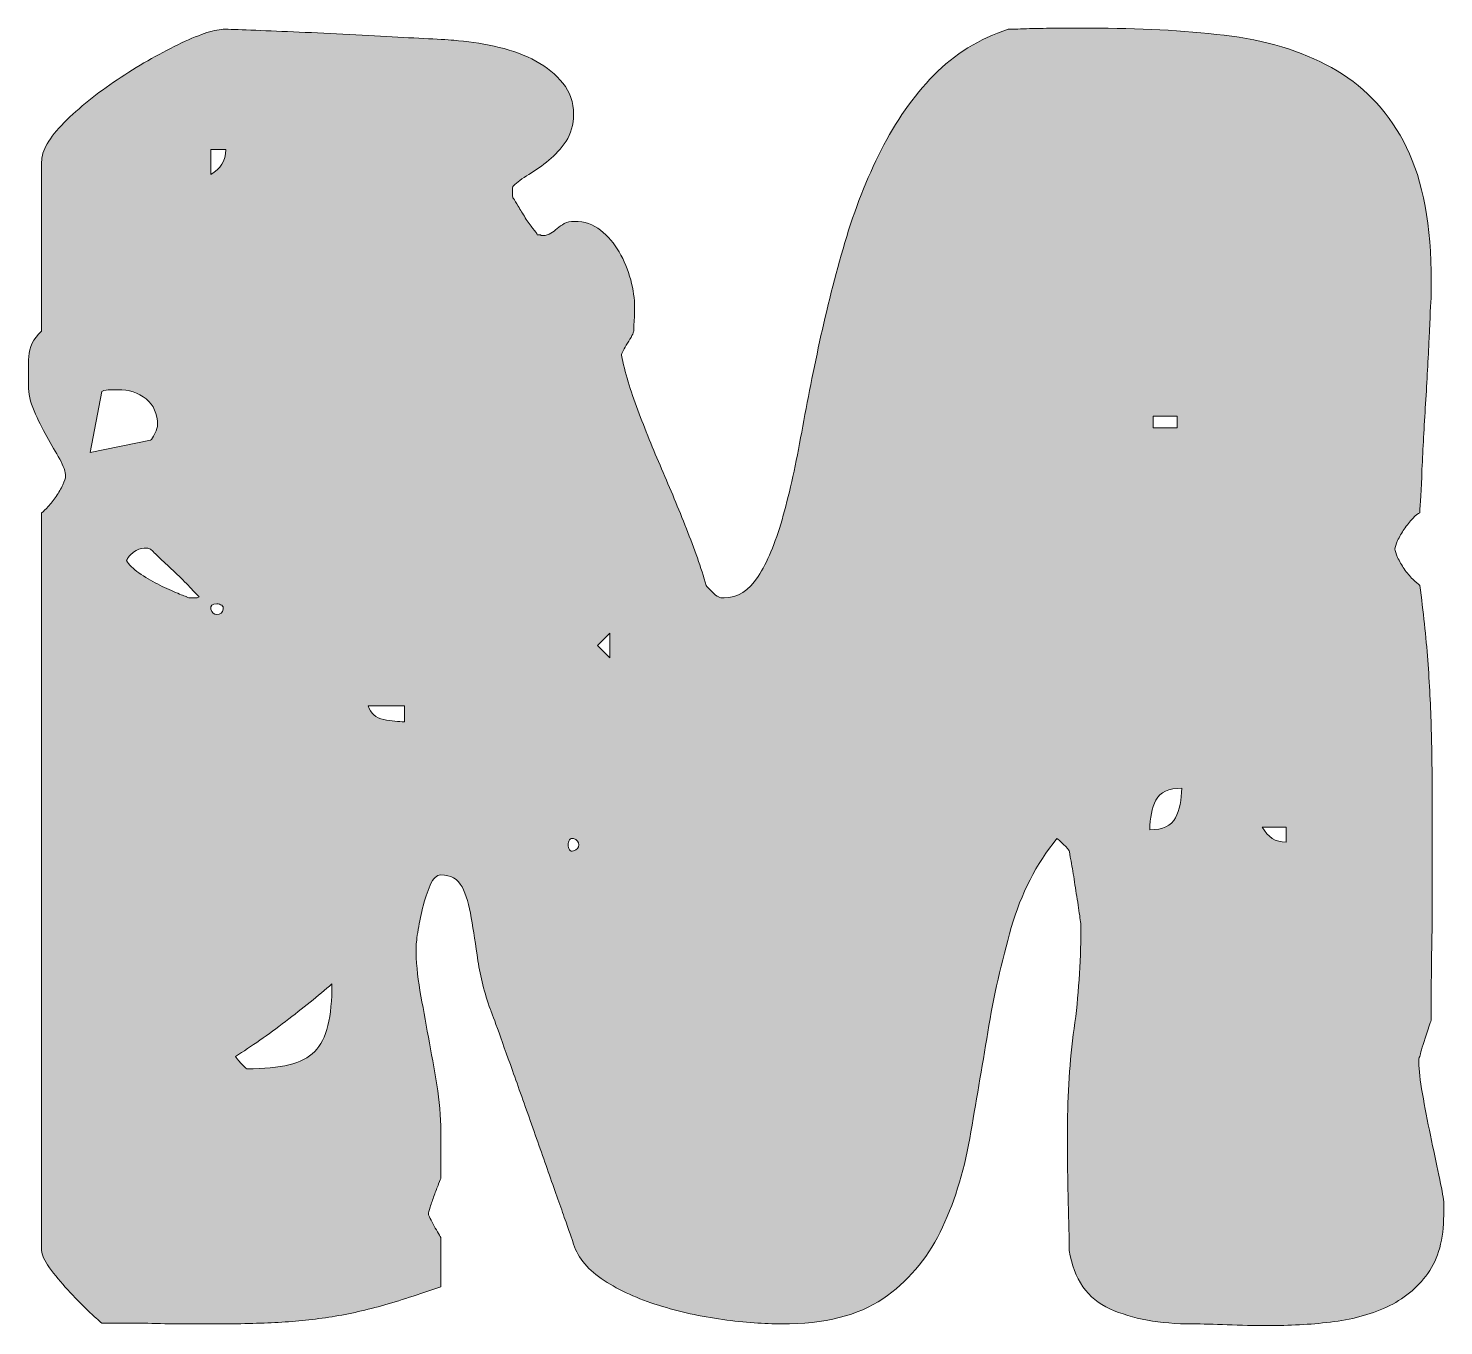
# Model space of a CAD drawing. Header units: inches. Extents: x 229 to 851, y -868 to -212.
# Drawn here: x 523.6 to 689.3, y -620 to -468.2 of the extents above; entities that cross this region are included whole.
import ezdxf

# ---------------------------------------------------------------- set-up
doc = ezdxf.new("R2010")
doc.units = ezdxf.units.IN
doc.header["$MEASUREMENT"] = 0
doc.layers.add('Layer 1', color=7, linetype='Continuous')

# ---------------------------------------------------------------- blocks, each defined once
blk = doc.blocks.new('block 3')
at = {"layer": 'Layer 1', "true_color": 0x040404}
h = blk.add_hatch(color=18, dxfattribs=at)
h.dxf.hatch_style = 2
edge = h.paths.add_edge_path()
edge.add_spline(control_points=[(569.02, -575.75), (569.02, -577.34), (569.17, -579.02), (569.48, -580.78), (569.79, -582.54), (570.12, -584.35), (570.47, -586.22), (570.81, -588.08), (571.14, -589.95), (571.45, -591.81), (571.76, -593.67), (571.92, -595.51), (571.92, -597.3), (571.92, -597.3), (571.92, -602.69), (571.92, -602.69), (571.92, -602.76), (571.83, -603), (571.66, -603.41), (571.49, -603.83), (571.31, -604.28), (571.14, -604.76), (570.97, -605.24), (570.81, -605.69), (570.67, -606.11), (570.54, -606.52), (570.47, -606.8), (570.47, -606.93), (570.47, -607), (570.54, -607.18), (570.67, -607.45), (570.81, -607.73), (570.97, -608.02), (571.14, -608.33), (571.31, -608.64), (571.49, -608.94), (571.66, -609.21), (571.83, -609.49), (571.92, -609.66), (571.92, -609.73), (571.92, -609.73), (571.92, -615.43), (571.92, -615.43), (569.36, -616.33), (567.05, -617.07), (564.98, -617.66), (562.9, -618.24), (560.85, -618.69), (558.81, -619), (556.78, -619.31), (554.67, -619.52), (552.49, -619.62), (550.32, -619.73), (547.82, -619.78), (544.99, -619.78), (544.5, -619.78), (543.65, -619.78), (542.45, -619.78), (541.24, -619.78), (539.96, -619.76), (538.61, -619.73), (537.27, -619.69), (535.99, -619.68), (534.78, -619.68), (533.57, -619.68), (532.73, -619.68), (532.24, -619.68), (531.9, -619.4), (531.35, -618.9), (530.59, -618.17), (529.83, -617.45), (529.05, -616.65), (528.26, -615.79), (527.46, -614.93), (526.75, -614.06), (526.13, -613.2), (525.51, -612.34), (525.2, -611.67), (525.2, -611.18), (525.2, -611.18), (525.2, -524.89), (525.2, -524.89), (525.41, -524.76), (525.67, -524.52), (525.98, -524.17), (526.29, -523.82), (526.6, -523.43), (526.91, -522.98), (527.22, -522.53), (527.48, -522.08), (527.69, -521.63), (527.89, -521.18), (528, -520.85), (528, -520.65), (528, -520.1), (527.77, -519.42), (527.32, -518.63), (526.87, -517.83), (526.37, -516.95), (525.82, -515.99), (525.27, -515.02), (524.77, -514.02), (524.32, -512.98), (523.87, -511.94), (523.65, -510.95), (523.65, -509.98), (523.65, -508.8), (523.66, -507.68), (523.7, -506.61), (523.73, -505.54), (524.23, -504.56), (525.2, -503.66), (525.2, -503.66), (525.2, -483.87), (525.2, -483.87), (525.2, -482.56), (526.08, -481.03), (527.84, -479.26), (529.6, -477.5), (531.67, -475.83), (534.06, -474.24), (536.44, -472.65), (538.8, -471.29), (541.15, -470.15), (543.5, -469.01), (545.26, -468.41), (546.44, -468.34), (547.13, -468.34), (548.21, -468.37), (549.7, -468.44), (551.18, -468.51), (552.84, -468.58), (554.67, -468.65), (556.5, -468.72), (558.43, -468.8), (560.47, -468.91), (562.51, -469.01), (564.42, -469.11), (566.22, -469.22), (568.01, -469.32), (569.6, -469.41), (570.99, -469.47), (572.37, -469.55), (573.37, -469.62), (573.99, -469.68), (575.58, -469.82), (577.17, -470.08), (578.75, -470.46), (580.34, -470.84), (581.77, -471.38), (583.05, -472.06), (584.33, -472.76), (585.38, -473.62), (586.21, -474.66), (587.04, -475.69), (587.45, -476.9), (587.45, -478.28), (587.45, -479.52), (587.16, -480.58), (586.57, -481.44), (585.99, -482.3), (585.31, -483.05), (584.56, -483.67), (583.79, -484.29), (583.02, -484.84), (582.22, -485.32), (581.43, -485.81), (580.83, -486.26), (580.41, -486.67), (580.34, -486.67), (580.31, -486.76), (580.31, -486.93), (580.31, -487.1), (580.31, -487.26), (580.31, -487.39), (580.31, -487.47), (580.31, -487.59), (580.31, -487.76), (580.31, -487.93), (580.34, -488.05), (580.41, -488.12), (580.55, -488.33), (580.74, -488.64), (580.98, -489.05), (581.22, -489.47), (581.5, -489.92), (581.81, -490.4), (582.12, -490.88), (582.41, -491.3), (582.69, -491.64), (582.97, -491.99), (583.14, -492.23), (583.21, -492.37), (583.21, -492.37), (583.52, -492.37), (583.52, -492.37), (583.59, -492.37), (583.62, -492.39), (583.62, -492.42), (583.62, -492.46), (583.66, -492.47), (583.73, -492.47), (583.73, -492.47), (583.83, -492.47), (583.83, -492.47), (584.24, -492.47), (584.57, -492.39), (584.81, -492.21), (585.06, -492.04), (585.3, -491.85), (585.54, -491.64), (585.78, -491.44), (586.06, -491.25), (586.37, -491.07), (586.68, -490.9), (587.07, -490.81), (587.56, -490.81), (588.73, -490.81), (589.75, -491.16), (590.61, -491.85), (591.48, -492.54), (592.2, -493.39), (592.79, -494.39), (593.38, -495.39), (593.83, -496.48), (594.14, -497.65), (594.45, -498.83), (594.6, -499.9), (594.6, -500.86), (594.6, -501.21), (594.59, -501.74), (594.55, -502.47), (594.51, -503.19), (594.5, -503.59), (594.5, -503.66), (594.5, -503.73), (594.43, -503.9), (594.29, -504.18), (594.15, -504.45), (593.98, -504.75), (593.77, -505.06), (593.57, -505.37), (593.4, -505.66), (593.26, -505.94), (593.12, -506.21), (593.05, -506.39), (593.05, -506.46), (593.46, -508.46), (594.1, -510.6), (594.97, -512.88), (595.83, -515.16), (596.76, -517.45), (597.76, -519.77), (598.76, -522.08), (599.73, -524.41), (600.66, -526.76), (601.59, -529.11), (602.37, -531.32), (602.99, -533.39), (603.06, -533.53), (603.27, -533.77), (603.62, -534.11), (603.96, -534.46), (604.24, -534.67), (604.44, -534.73), (604.44, -534.8), (604.53, -534.84), (604.7, -534.84), (604.88, -534.84), (605, -534.84), (605.06, -534.84), (606.65, -534.84), (607.98, -534.01), (609.05, -532.35), (610.12, -530.69), (611.06, -528.49), (611.85, -525.72), (612.64, -522.96), (613.37, -519.77), (614.03, -516.14), (614.68, -512.52), (615.42, -508.77), (616.25, -504.9), (617.08, -501.04), (618.07, -497.17), (619.2, -493.3), (620.34, -489.43), (621.76, -485.83), (623.45, -482.48), (625.14, -479.13), (627.2, -476.21), (629.61, -473.72), (632.03, -471.24), (634.93, -469.44), (638.32, -468.34), (638.73, -468.34), (639.44, -468.32), (640.44, -468.28), (641.44, -468.25), (642.51, -468.23), (643.65, -468.23), (644.79, -468.23), (645.86, -468.23), (646.86, -468.23), (647.86, -468.23), (648.57, -468.23), (648.99, -468.23), (654.58, -468.23), (659.74, -468.54), (664.47, -469.16), (669.2, -469.79), (673.31, -471.13), (676.8, -473.2), (680.28, -475.28), (683, -478.26), (684.93, -482.17), (686.86, -486.07), (687.83, -491.3), (687.83, -497.86), (687.83, -497.86), (687.83, -499.41), (687.83, -499.41), (687.76, -500.38), (687.68, -502.07), (687.57, -504.49), (687.47, -506.9), (687.33, -509.46), (687.16, -512.15), (686.98, -514.85), (686.85, -517.4), (686.74, -519.82), (686.64, -522.24), (686.55, -523.93), (686.48, -524.89), (686.28, -524.96), (686, -525.19), (685.65, -525.57), (685.31, -525.95), (684.98, -526.36), (684.67, -526.81), (684.36, -527.26), (684.1, -527.71), (683.89, -528.16), (683.69, -528.61), (683.58, -528.93), (683.58, -529.14), (683.58, -529.35), (683.69, -529.68), (683.89, -530.12), (684.1, -530.57), (684.36, -531.02), (684.67, -531.47), (684.98, -531.92), (685.31, -532.32), (685.65, -532.66), (686, -533.01), (686.28, -533.25), (686.48, -533.39), (686.9, -536.5), (687.21, -539.41), (687.42, -542.14), (687.62, -544.87), (687.76, -547.58), (687.83, -550.27), (687.9, -552.97), (687.93, -555.7), (687.93, -558.46), (687.93, -561.22), (687.93, -564.15), (687.93, -567.26), (687.93, -567.88), (687.93, -569.01), (687.93, -570.63), (687.93, -572.25), (687.92, -573.98), (687.88, -575.81), (687.85, -577.64), (687.83, -579.35), (687.83, -580.93), (687.83, -582.52), (687.83, -583.63), (687.83, -584.25), (687.69, -584.59), (687.45, -585.3), (687.11, -586.37), (686.76, -587.44), (686.55, -588.15), (686.48, -588.5), (686.41, -588.56), (686.38, -588.67), (686.38, -588.81), (686.38, -588.95), (686.38, -589.08), (686.38, -589.22), (686.38, -590.05), (686.52, -591.26), (686.8, -592.85), (687.07, -594.44), (687.38, -596.06), (687.73, -597.72), (688.07, -599.37), (688.4, -600.93), (688.71, -602.38), (689.02, -603.83), (689.21, -604.86), (689.28, -605.48), (689.28, -605.48), (689.28, -607.04), (689.28, -607.04), (689.28, -609.87), (688.66, -612.15), (687.42, -613.87), (686.17, -615.6), (684.57, -616.91), (682.6, -617.81), (680.63, -618.71), (678.44, -619.29), (676.02, -619.57), (673.6, -619.85), (671.19, -619.98), (668.77, -619.98), (667.11, -619.98), (665.51, -619.95), (663.95, -619.88), (662.4, -619.81), (661.04, -619.78), (659.86, -619.78), (656.06, -619.78), (652.85, -619.19), (650.23, -618.02), (647.6, -616.84), (646.02, -614.57), (645.46, -611.18), (645.46, -610.63), (645.45, -609.68), (645.41, -608.33), (645.38, -606.99), (645.34, -605.57), (645.31, -604.09), (645.27, -602.6), (645.26, -601.18), (645.26, -599.84), (645.26, -598.49), (645.26, -597.54), (645.26, -596.99), (645.26, -592.92), (645.51, -589), (646.03, -585.23), (646.55, -581.47), (646.81, -577.62), (646.81, -573.68), (646.81, -573.68), (646.81, -572.96), (646.81, -572.96), (646.74, -572.4), (646.64, -571.68), (646.5, -570.78), (646.36, -569.89), (646.22, -568.99), (646.08, -568.09), (645.95, -567.19), (645.81, -566.38), (645.67, -565.66), (645.53, -564.93), (645.46, -564.53), (645.46, -564.46), (645.39, -564.33), (645.17, -564.07), (644.79, -563.69), (644.41, -563.31), (644.15, -563.08), (644.01, -563.01), (641.6, -565.98), (639.82, -569.45), (638.68, -573.42), (637.54, -577.4), (636.62, -581.47), (635.93, -585.65), (635.24, -589.83), (634.54, -593.97), (633.81, -598.08), (633.09, -602.19), (631.93, -605.85), (630.34, -609.06), (628.75, -612.27), (626.52, -614.86), (623.66, -616.83), (620.79, -618.79), (616.84, -619.78), (611.8, -619.78), (609.79, -619.78), (607.5, -619.61), (604.91, -619.26), (602.32, -618.91), (599.82, -618.36), (597.4, -617.6), (594.98, -616.84), (592.86, -615.88), (591.03, -614.7), (589.2, -613.53), (588.01, -612.11), (587.45, -610.45), (587.39, -610.18), (587.09, -609.32), (586.57, -607.87), (586.06, -606.42), (585.45, -604.71), (584.76, -602.74), (584.07, -600.77), (583.33, -598.67), (582.54, -596.42), (581.74, -594.18), (581, -592.09), (580.31, -590.15), (579.62, -588.22), (579.03, -586.58), (578.55, -585.23), (578.06, -583.89), (577.79, -583.15), (577.72, -583), (577.03, -581.07), (576.54, -579.17), (576.27, -577.31), (575.99, -575.44), (575.73, -573.77), (575.49, -572.28), (575.25, -570.8), (574.89, -569.59), (574.4, -568.66), (573.92, -567.73), (573.09, -567.26), (571.92, -567.26), (571.43, -567.26), (571.02, -567.66), (570.67, -568.45), (570.33, -569.25), (570.04, -570.14), (569.79, -571.15), (569.55, -572.15), (569.36, -573.1), (569.22, -573.99), (569.08, -574.89), (569.02, -575.48), (569.02, -575.75)], knot_values=[0, 0, 0, 0, 1, 1, 1, 2, 2, 2, 3, 3, 3, 4, 4, 4, 5, 5, 5, 6, 6, 6, 7, 7, 7, 8, 8, 8, 9, 9, 9, 10, 10, 10, 11, 11, 11, 12, 12, 12, 13, 13, 13, 14, 14, 14, 15, 15, 15, 16, 16, 16, 17, 17, 17, 18, 18, 18, 19, 19, 19, 20, 20, 20, 21, 21, 21, 22, 22, 22, 23, 23, 23, 24, 24, 24, 25, 25, 25, 26, 26, 26, 27, 27, 27, 28, 28, 28, 29, 29, 29, 30, 30, 30, 31, 31, 31, 32, 32, 32, 33, 33, 33, 34, 34, 34, 35, 35, 35, 36, 36, 36, 37, 37, 37, 38, 38, 38, 39, 39, 39, 40, 40, 40, 41, 41, 41, 42, 42, 42, 43, 43, 43, 44, 44, 44, 45, 45, 45, 46, 46, 46, 47, 47, 47, 48, 48, 48, 49, 49, 49, 50, 50, 50, 51, 51, 51, 52, 52, 52, 53, 53, 53, 54, 54, 54, 55, 55, 55, 56, 56, 56, 57, 57, 57, 58, 58, 58, 59, 59, 59, 60, 60, 60, 61, 61, 61, 62, 62, 62, 63, 63, 63, 64, 64, 64, 65, 65, 65, 66, 66, 66, 67, 67, 67, 68, 68, 68, 69, 69, 69, 70, 70, 70, 71, 71, 71, 72, 72, 72, 73, 73, 73, 74, 74, 74, 75, 75, 75, 76, 76, 76, 77, 77, 77, 78, 78, 78, 79, 79, 79, 80, 80, 80, 81, 81, 81, 82, 82, 82, 83, 83, 83, 84, 84, 84, 85, 85, 85, 86, 86, 86, 87, 87, 87, 88, 88, 88, 89, 89, 89, 90, 90, 90, 91, 91, 91, 92, 92, 92, 93, 93, 93, 94, 94, 94, 95, 95, 95, 96, 96, 96, 97, 97, 97, 98, 98, 98, 99, 99, 99, 100, 100, 100, 101, 101, 101, 102, 102, 102, 103, 103, 103, 104, 104, 104, 105, 105, 105, 106, 106, 106, 107, 107, 107, 108, 108, 108, 109, 109, 109, 110, 110, 110, 111, 111, 111, 112, 112, 112, 113, 113, 113, 114, 114, 114, 115, 115, 115, 116, 116, 116, 117, 117, 117, 118, 118, 118, 119, 119, 119, 120, 120, 120, 121, 121, 121, 122, 122, 122, 123, 123, 123, 124, 124, 124, 125, 125, 125, 126, 126, 126, 127, 127, 127, 128, 128, 128, 129, 129, 129, 130, 130, 130, 131, 131, 131, 132, 132, 132, 133, 133, 133, 134, 134, 134, 135, 135, 135, 136, 136, 136, 137, 137, 137, 138, 138, 138, 139, 139, 139, 140, 140, 140, 141, 141, 141, 142, 142, 142, 143, 143, 143, 144, 144, 144, 145, 145, 145, 146, 146, 146, 147, 147, 147, 148, 148, 148, 149, 149, 149, 150, 150, 150, 151, 151, 151, 152, 152, 152, 153, 153, 153, 154, 154, 154, 155, 155, 155, 156, 156, 156, 157, 157, 157, 158, 158, 158, 159, 159, 159, 160, 160, 160, 161, 161, 161, 162, 162, 162, 163, 163, 163, 164, 164, 164, 165, 165, 165, 166, 166, 166, 167, 167, 167, 168, 168, 168, 169, 169, 169, 170, 170, 170, 171, 171, 171, 172, 172, 172, 173, 173, 173, 174, 174, 174, 175, 175, 175, 176, 176, 176, 177, 177, 177, 178, 178, 178, 179, 179, 179, 180, 180, 180, 181, 181, 181, 181], degree=3, periodic=1)
edge = h.paths.add_edge_path()
edge.add_spline(control_points=[(537.94, -516.4), (538.08, -516.33), (538.25, -516.07), (538.46, -515.62), (538.67, -515.18), (538.77, -514.85), (538.77, -514.64), (538.77, -513.33), (538.32, -512.31), (537.42, -511.58), (536.52, -510.86), (535.42, -510.5), (534.11, -510.5), (533.83, -510.5), (533.54, -510.5), (533.23, -510.5), (532.92, -510.5), (532.59, -510.57), (532.24, -510.7), (532.24, -510.7), (530.9, -517.85), (530.9, -517.85), (530.9, -517.85), (537.94, -516.4), (537.94, -516.4)], knot_values=[0, 0, 0, 0, 1, 1, 1, 2, 2, 2, 3, 3, 3, 4, 4, 4, 5, 5, 5, 6, 6, 6, 7, 7, 7, 8, 8, 8, 8], degree=3, periodic=1)
edge = h.paths.add_edge_path()
edge.add_spline(control_points=[(542.91, -534.84), (542.98, -534.84), (543.1, -534.84), (543.28, -534.84), (543.45, -534.84), (543.57, -534.8), (543.64, -534.73), (543.43, -534.53), (543.07, -534.15), (542.55, -533.59), (542.03, -533.04), (541.46, -532.47), (540.84, -531.89), (540.22, -531.3), (539.63, -530.75), (539.08, -530.23), (538.53, -529.71), (538.15, -529.35), (537.94, -529.14), (537.94, -529.14), (537.63, -529.04), (537.63, -529.04), (537.63, -529.04), (537.22, -529.04), (537.22, -529.04), (536.8, -529.04), (536.39, -529.19), (535.97, -529.5), (535.56, -529.81), (535.28, -530.14), (535.14, -530.49), (535.42, -530.97), (535.9, -531.46), (536.6, -531.94), (537.28, -532.42), (538.01, -532.85), (538.77, -533.23), (539.53, -533.61), (540.24, -533.94), (540.89, -534.22), (541.55, -534.49), (541.98, -534.67), (542.19, -534.73), (542.19, -534.8), (542.27, -534.84), (542.45, -534.84), (542.62, -534.84), (542.77, -534.84), (542.91, -534.84)], knot_values=[0, 0, 0, 0, 1, 1, 1, 2, 2, 2, 3, 3, 3, 4, 4, 4, 5, 5, 5, 6, 6, 6, 7, 7, 7, 8, 8, 8, 9, 9, 9, 10, 10, 10, 11, 11, 11, 12, 12, 12, 13, 13, 13, 14, 14, 14, 15, 15, 15, 16, 16, 16, 16], degree=3, periodic=1)
edge = h.paths.add_edge_path()
edge.add_spline(control_points=[(546.44, -536.19), (546.5, -535.98), (546.45, -535.82), (546.28, -535.72), (546.11, -535.61), (545.92, -535.56), (545.71, -535.56), (545.16, -535.56), (544.92, -535.77), (544.99, -536.19), (545.12, -536.6), (545.36, -536.81), (545.71, -536.81), (546.12, -536.81), (546.37, -536.6), (546.44, -536.19)], knot_values=[0, 0, 0, 0, 1, 1, 1, 2, 2, 2, 3, 3, 3, 4, 4, 4, 5, 5, 5, 5], degree=3, periodic=1)
edge = h.paths.add_edge_path()
edge.add_spline(control_points=[(544.99, -485.32), (546.16, -484.7), (546.75, -483.74), (546.75, -482.42), (546.75, -482.42), (544.99, -482.42), (544.99, -482.42), (544.99, -482.42), (544.99, -485.32), (544.99, -485.32)], knot_values=[0, 0, 0, 0, 1, 1, 1, 2, 2, 2, 3, 3, 3, 3], degree=3, periodic=1)
edge = h.paths.add_edge_path()
edge.add_spline(control_points=[(549.23, -589.95), (551.23, -589.95), (552.87, -589.79), (554.15, -589.48), (555.43, -589.17), (556.43, -588.65), (557.16, -587.93), (557.88, -587.2), (558.4, -586.18), (558.71, -584.87), (559.02, -583.56), (559.18, -581.93), (559.18, -580), (557.59, -581.38), (555.78, -582.85), (553.74, -584.4), (551.7, -585.96), (549.75, -587.32), (547.88, -588.5), (547.95, -588.63), (548.16, -588.89), (548.51, -589.27), (548.85, -589.65), (549.09, -589.88), (549.23, -589.95)], knot_values=[0, 0, 0, 0, 1, 1, 1, 2, 2, 2, 3, 3, 3, 4, 4, 4, 5, 5, 5, 6, 6, 6, 7, 7, 7, 8, 8, 8, 8], degree=3, periodic=1)
edge = h.paths.add_edge_path()
edge.add_spline(control_points=[(563.42, -547.48), (563.7, -548.37), (564.3, -548.91), (565.24, -549.08), (566.17, -549.26), (566.98, -549.34), (567.67, -549.34), (567.67, -549.34), (567.67, -547.48), (567.67, -547.48), (567.67, -547.48), (563.42, -547.48), (563.42, -547.48)], knot_values=[0, 0, 0, 0, 1, 1, 1, 2, 2, 2, 3, 3, 3, 4, 4, 4, 4], degree=3, periodic=1)
edge = h.paths.add_edge_path()
edge.add_spline(control_points=[(587.45, -563.01), (587.25, -562.94), (587.09, -563), (586.99, -563.17), (586.88, -563.34), (586.83, -563.53), (586.83, -563.74), (586.83, -563.95), (586.88, -564.14), (586.99, -564.31), (587.09, -564.48), (587.25, -564.53), (587.45, -564.46), (587.87, -564.33), (588.08, -564.09), (588.08, -563.74), (588.08, -563.39), (587.87, -563.15), (587.45, -563.01)], knot_values=[0, 0, 0, 0, 1, 1, 1, 2, 2, 2, 3, 3, 3, 4, 4, 4, 5, 5, 5, 6, 6, 6, 6], degree=3, periodic=1)
h.paths.add_polyline_path([(591.7, -541.88), (591.7, -538.98), (590.25, -540.43)])
edge = h.paths.add_edge_path()
edge.add_spline(control_points=[(658.62, -557.11), (657.1, -557.11), (656.1, -557.57), (655.61, -558.51), (655.13, -559.44), (654.89, -560.6), (654.89, -561.98), (656.41, -561.98), (657.41, -561.51), (657.89, -560.58), (658.38, -559.65), (658.62, -558.49), (658.62, -557.11)], knot_values=[0, 0, 0, 0, 1, 1, 1, 2, 2, 2, 3, 3, 3, 4, 4, 4, 4], degree=3, periodic=1)
h.paths.add_polyline_path([(655.3, -514.95), (658.1, -514.95), (658.1, -513.6), (655.3, -513.6)])
edge = h.paths.add_edge_path()
edge.add_spline(control_points=[(668.05, -561.67), (668.67, -562.84), (669.6, -563.43), (670.84, -563.43), (670.84, -563.43), (670.84, -561.67), (670.84, -561.67), (670.84, -561.67), (668.05, -561.67), (668.05, -561.67)], knot_values=[0, 0, 0, 0, 1, 1, 1, 2, 2, 2, 3, 3, 3, 3], degree=3, periodic=1)
at = {"layer": 'Layer 1', "lineweight": 0}
for points in [[(655.3, -514.95), (658.1, -514.95), (658.1, -513.6), (655.3, -513.6), (655.3, -514.95)], [(591.7, -541.88), (591.7, -538.98), (590.25, -540.43), (591.7, -541.88)]]:
    blk.add_lwpolyline(points, dxfattribs=at)
for points, knots in [([(569.02, -575.75), (569.02, -577.34), (569.17, -579.02), (569.48, -580.78), (569.79, -582.54), (570.12, -584.35), (570.47, -586.22), (570.81, -588.08), (571.14, -589.95), (571.45, -591.81), (571.76, -593.67), (571.92, -595.51), (571.92, -597.3), (571.92, -597.3), (571.92, -602.69), (571.92, -602.69), (571.92, -602.76), (571.83, -603), (571.66, -603.41), (571.49, -603.83), (571.31, -604.28), (571.14, -604.76), (570.97, -605.24), (570.81, -605.69), (570.67, -606.11), (570.54, -606.52), (570.47, -606.8), (570.47, -606.93), (570.47, -607), (570.54, -607.18), (570.67, -607.45), (570.81, -607.73), (570.97, -608.02), (571.14, -608.33), (571.31, -608.64), (571.49, -608.94), (571.66, -609.21), (571.83, -609.49), (571.92, -609.66), (571.92, -609.73), (571.92, -609.73), (571.92, -615.43), (571.92, -615.43), (569.36, -616.33), (567.05, -617.07), (564.98, -617.66), (562.9, -618.24), (560.85, -618.69), (558.81, -619), (556.78, -619.31), (554.67, -619.52), (552.49, -619.62), (550.32, -619.73), (547.82, -619.78), (544.99, -619.78), (544.5, -619.78), (543.65, -619.78), (542.45, -619.78), (541.24, -619.78), (539.96, -619.76), (538.61, -619.73), (537.27, -619.69), (535.99, -619.68), (534.78, -619.68), (533.57, -619.68), (532.73, -619.68), (532.24, -619.68), (531.9, -619.4), (531.35, -618.9), (530.59, -618.17), (529.83, -617.45), (529.05, -616.65), (528.26, -615.79), (527.46, -614.93), (526.75, -614.06), (526.13, -613.2), (525.51, -612.34), (525.2, -611.67), (525.2, -611.18), (525.2, -611.18), (525.2, -524.89), (525.2, -524.89), (525.41, -524.76), (525.67, -524.52), (525.98, -524.17), (526.29, -523.82), (526.6, -523.43), (526.91, -522.98), (527.22, -522.53), (527.48, -522.08), (527.69, -521.63), (527.89, -521.18), (528, -520.85), (528, -520.65), (528, -520.1), (527.77, -519.42), (527.32, -518.63), (526.87, -517.83), (526.37, -516.95), (525.82, -515.99), (525.27, -515.02), (524.77, -514.02), (524.32, -512.98), (523.87, -511.94), (523.65, -510.95), (523.65, -509.98), (523.65, -508.8), (523.66, -507.68), (523.7, -506.61), (523.73, -505.54), (524.23, -504.56), (525.2, -503.66), (525.2, -503.66), (525.2, -483.87), (525.2, -483.87), (525.2, -482.56), (526.08, -481.03), (527.84, -479.26), (529.6, -477.5), (531.67, -475.83), (534.06, -474.24), (536.44, -472.65), (538.8, -471.29), (541.15, -470.15), (543.5, -469.01), (545.26, -468.41), (546.44, -468.34), (547.13, -468.34), (548.21, -468.37), (549.7, -468.44), (551.18, -468.51), (552.84, -468.58), (554.67, -468.65), (556.5, -468.72), (558.43, -468.8), (560.47, -468.91), (562.51, -469.01), (564.42, -469.11), (566.22, -469.22), (568.01, -469.32), (569.6, -469.41), (570.99, -469.47), (572.37, -469.55), (573.37, -469.62), (573.99, -469.68), (575.58, -469.82), (577.17, -470.08), (578.75, -470.46), (580.34, -470.84), (581.77, -471.38), (583.05, -472.06), (584.33, -472.76), (585.38, -473.62), (586.21, -474.66), (587.04, -475.69), (587.45, -476.9), (587.45, -478.28), (587.45, -479.52), (587.16, -480.58), (586.57, -481.44), (585.99, -482.3), (585.31, -483.05), (584.56, -483.67), (583.79, -484.29), (583.02, -484.84), (582.22, -485.32), (581.43, -485.81), (580.83, -486.26), (580.41, -486.67), (580.34, -486.67), (580.31, -486.76), (580.31, -486.93), (580.31, -487.1), (580.31, -487.26), (580.31, -487.39), (580.31, -487.47), (580.31, -487.59), (580.31, -487.76), (580.31, -487.93), (580.34, -488.05), (580.41, -488.12), (580.55, -488.33), (580.74, -488.64), (580.98, -489.05), (581.22, -489.47), (581.5, -489.92), (581.81, -490.4), (582.12, -490.88), (582.41, -491.3), (582.69, -491.64), (582.97, -491.99), (583.14, -492.23), (583.21, -492.37), (583.21, -492.37), (583.52, -492.37), (583.52, -492.37), (583.59, -492.37), (583.62, -492.39), (583.62, -492.42), (583.62, -492.46), (583.66, -492.47), (583.73, -492.47), (583.73, -492.47), (583.83, -492.47), (583.83, -492.47), (584.24, -492.47), (584.57, -492.39), (584.81, -492.21), (585.06, -492.04), (585.3, -491.85), (585.54, -491.64), (585.78, -491.44), (586.06, -491.25), (586.37, -491.07), (586.68, -490.9), (587.07, -490.81), (587.56, -490.81), (588.73, -490.81), (589.75, -491.16), (590.61, -491.85), (591.48, -492.54), (592.2, -493.39), (592.79, -494.39), (593.38, -495.39), (593.83, -496.48), (594.14, -497.65), (594.45, -498.83), (594.6, -499.9), (594.6, -500.86), (594.6, -501.21), (594.59, -501.74), (594.55, -502.47), (594.51, -503.19), (594.5, -503.59), (594.5, -503.66), (594.5, -503.73), (594.43, -503.9), (594.29, -504.18), (594.15, -504.45), (593.98, -504.75), (593.77, -505.06), (593.57, -505.37), (593.4, -505.66), (593.26, -505.94), (593.12, -506.21), (593.05, -506.39), (593.05, -506.46), (593.46, -508.46), (594.1, -510.6), (594.97, -512.88), (595.83, -515.16), (596.76, -517.45), (597.76, -519.77), (598.76, -522.08), (599.73, -524.41), (600.66, -526.76), (601.59, -529.11), (602.37, -531.32), (602.99, -533.39), (603.06, -533.53), (603.27, -533.77), (603.62, -534.11), (603.96, -534.46), (604.24, -534.67), (604.44, -534.73), (604.44, -534.8), (604.53, -534.84), (604.7, -534.84), (604.88, -534.84), (605, -534.84), (605.06, -534.84), (606.65, -534.84), (607.98, -534.01), (609.05, -532.35), (610.12, -530.69), (611.06, -528.49), (611.85, -525.72), (612.64, -522.96), (613.37, -519.77), (614.03, -516.14), (614.68, -512.52), (615.42, -508.77), (616.25, -504.9), (617.08, -501.04), (618.07, -497.17), (619.2, -493.3), (620.34, -489.43), (621.76, -485.83), (623.45, -482.48), (625.14, -479.13), (627.2, -476.21), (629.61, -473.72), (632.03, -471.24), (634.93, -469.44), (638.32, -468.34), (638.73, -468.34), (639.44, -468.32), (640.44, -468.28), (641.44, -468.25), (642.51, -468.23), (643.65, -468.23), (644.79, -468.23), (645.86, -468.23), (646.86, -468.23), (647.86, -468.23), (648.57, -468.23), (648.99, -468.23), (654.58, -468.23), (659.74, -468.54), (664.47, -469.16), (669.2, -469.79), (673.31, -471.13), (676.8, -473.2), (680.28, -475.28), (683, -478.26), (684.93, -482.17), (686.86, -486.07), (687.83, -491.3), (687.83, -497.86), (687.83, -497.86), (687.83, -499.41), (687.83, -499.41), (687.76, -500.38), (687.68, -502.07), (687.57, -504.49), (687.47, -506.9), (687.33, -509.46), (687.16, -512.15), (686.98, -514.85), (686.85, -517.4), (686.74, -519.82), (686.64, -522.24), (686.55, -523.93), (686.48, -524.89), (686.28, -524.96), (686, -525.19), (685.65, -525.57), (685.31, -525.95), (684.98, -526.36), (684.67, -526.81), (684.36, -527.26), (684.1, -527.71), (683.89, -528.16), (683.69, -528.61), (683.58, -528.93), (683.58, -529.14), (683.58, -529.35), (683.69, -529.68), (683.89, -530.12), (684.1, -530.57), (684.36, -531.02), (684.67, -531.47), (684.98, -531.92), (685.31, -532.32), (685.65, -532.66), (686, -533.01), (686.28, -533.25), (686.48, -533.39), (686.9, -536.5), (687.21, -539.41), (687.42, -542.14), (687.62, -544.87), (687.76, -547.58), (687.83, -550.27), (687.9, -552.97), (687.93, -555.7), (687.93, -558.46), (687.93, -561.22), (687.93, -564.15), (687.93, -567.26), (687.93, -567.88), (687.93, -569.01), (687.93, -570.63), (687.93, -572.25), (687.92, -573.98), (687.88, -575.81), (687.85, -577.64), (687.83, -579.35), (687.83, -580.93), (687.83, -582.52), (687.83, -583.63), (687.83, -584.25), (687.69, -584.59), (687.45, -585.3), (687.11, -586.37), (686.76, -587.44), (686.55, -588.15), (686.48, -588.5), (686.41, -588.56), (686.38, -588.67), (686.38, -588.81), (686.38, -588.95), (686.38, -589.08), (686.38, -589.22), (686.38, -590.05), (686.52, -591.26), (686.8, -592.85), (687.07, -594.44), (687.38, -596.06), (687.73, -597.72), (688.07, -599.37), (688.4, -600.93), (688.71, -602.38), (689.02, -603.83), (689.21, -604.86), (689.28, -605.48), (689.28, -605.48), (689.28, -607.04), (689.28, -607.04), (689.28, -609.87), (688.66, -612.15), (687.42, -613.87), (686.17, -615.6), (684.57, -616.91), (682.6, -617.81), (680.63, -618.71), (678.44, -619.29), (676.02, -619.57), (673.6, -619.85), (671.19, -619.98), (668.77, -619.98), (667.11, -619.98), (665.51, -619.95), (663.95, -619.88), (662.4, -619.81), (661.04, -619.78), (659.86, -619.78), (656.06, -619.78), (652.85, -619.19), (650.23, -618.02), (647.6, -616.84), (646.02, -614.57), (645.46, -611.18), (645.46, -610.63), (645.45, -609.68), (645.41, -608.33), (645.38, -606.99), (645.34, -605.57), (645.31, -604.09), (645.27, -602.6), (645.26, -601.18), (645.26, -599.84), (645.26, -598.49), (645.26, -597.54), (645.26, -596.99), (645.26, -592.92), (645.51, -589), (646.03, -585.23), (646.55, -581.47), (646.81, -577.62), (646.81, -573.68), (646.81, -573.68), (646.81, -572.96), (646.81, -572.96), (646.74, -572.4), (646.64, -571.68), (646.5, -570.78), (646.36, -569.89), (646.22, -568.99), (646.08, -568.09), (645.95, -567.19), (645.81, -566.38), (645.67, -565.66), (645.53, -564.93), (645.46, -564.53), (645.46, -564.46), (645.39, -564.33), (645.17, -564.07), (644.79, -563.69), (644.41, -563.31), (644.15, -563.08), (644.01, -563.01), (641.6, -565.98), (639.82, -569.45), (638.68, -573.42), (637.54, -577.4), (636.62, -581.47), (635.93, -585.65), (635.24, -589.83), (634.54, -593.97), (633.81, -598.08), (633.09, -602.19), (631.93, -605.85), (630.34, -609.06), (628.75, -612.27), (626.52, -614.86), (623.66, -616.83), (620.79, -618.79), (616.84, -619.78), (611.8, -619.78), (609.79, -619.78), (607.5, -619.61), (604.91, -619.26), (602.32, -618.91), (599.82, -618.36), (597.4, -617.6), (594.98, -616.84), (592.86, -615.88), (591.03, -614.7), (589.2, -613.53), (588.01, -612.11), (587.45, -610.45), (587.39, -610.18), (587.09, -609.32), (586.57, -607.87), (586.06, -606.42), (585.45, -604.71), (584.76, -602.74), (584.07, -600.77), (583.33, -598.67), (582.54, -596.42), (581.74, -594.18), (581, -592.09), (580.31, -590.15), (579.62, -588.22), (579.03, -586.58), (578.55, -585.23), (578.06, -583.89), (577.79, -583.15), (577.72, -583), (577.03, -581.07), (576.54, -579.17), (576.27, -577.31), (575.99, -575.44), (575.73, -573.77), (575.49, -572.28), (575.25, -570.8), (574.89, -569.59), (574.4, -568.66), (573.92, -567.73), (573.09, -567.26), (571.92, -567.26), (571.43, -567.26), (571.02, -567.66), (570.67, -568.45), (570.33, -569.25), (570.04, -570.14), (569.79, -571.15), (569.55, -572.15), (569.36, -573.1), (569.22, -573.99), (569.08, -574.89), (569.02, -575.48), (569.02, -575.75)], [0, 0, 0, 0, 1, 1, 1, 2, 2, 2, 3, 3, 3, 4, 4, 4, 5, 5, 5, 6, 6, 6, 7, 7, 7, 8, 8, 8, 9, 9, 9, 10, 10, 10, 11, 11, 11, 12, 12, 12, 13, 13, 13, 14, 14, 14, 15, 15, 15, 16, 16, 16, 17, 17, 17, 18, 18, 18, 19, 19, 19, 20, 20, 20, 21, 21, 21, 22, 22, 22, 23, 23, 23, 24, 24, 24, 25, 25, 25, 26, 26, 26, 27, 27, 27, 28, 28, 28, 29, 29, 29, 30, 30, 30, 31, 31, 31, 32, 32, 32, 33, 33, 33, 34, 34, 34, 35, 35, 35, 36, 36, 36, 37, 37, 37, 38, 38, 38, 39, 39, 39, 40, 40, 40, 41, 41, 41, 42, 42, 42, 43, 43, 43, 44, 44, 44, 45, 45, 45, 46, 46, 46, 47, 47, 47, 48, 48, 48, 49, 49, 49, 50, 50, 50, 51, 51, 51, 52, 52, 52, 53, 53, 53, 54, 54, 54, 55, 55, 55, 56, 56, 56, 57, 57, 57, 58, 58, 58, 59, 59, 59, 60, 60, 60, 61, 61, 61, 62, 62, 62, 63, 63, 63, 64, 64, 64, 65, 65, 65, 66, 66, 66, 67, 67, 67, 68, 68, 68, 69, 69, 69, 70, 70, 70, 71, 71, 71, 72, 72, 72, 73, 73, 73, 74, 74, 74, 75, 75, 75, 76, 76, 76, 77, 77, 77, 78, 78, 78, 79, 79, 79, 80, 80, 80, 81, 81, 81, 82, 82, 82, 83, 83, 83, 84, 84, 84, 85, 85, 85, 86, 86, 86, 87, 87, 87, 88, 88, 88, 89, 89, 89, 90, 90, 90, 91, 91, 91, 92, 92, 92, 93, 93, 93, 94, 94, 94, 95, 95, 95, 96, 96, 96, 97, 97, 97, 98, 98, 98, 99, 99, 99, 100, 100, 100, 101, 101, 101, 102, 102, 102, 103, 103, 103, 104, 104, 104, 105, 105, 105, 106, 106, 106, 107, 107, 107, 108, 108, 108, 109, 109, 109, 110, 110, 110, 111, 111, 111, 112, 112, 112, 113, 113, 113, 114, 114, 114, 115, 115, 115, 116, 116, 116, 117, 117, 117, 118, 118, 118, 119, 119, 119, 120, 120, 120, 121, 121, 121, 122, 122, 122, 123, 123, 123, 124, 124, 124, 125, 125, 125, 126, 126, 126, 127, 127, 127, 128, 128, 128, 129, 129, 129, 130, 130, 130, 131, 131, 131, 132, 132, 132, 133, 133, 133, 134, 134, 134, 135, 135, 135, 136, 136, 136, 137, 137, 137, 138, 138, 138, 139, 139, 139, 140, 140, 140, 141, 141, 141, 142, 142, 142, 143, 143, 143, 144, 144, 144, 145, 145, 145, 146, 146, 146, 147, 147, 147, 148, 148, 148, 149, 149, 149, 150, 150, 150, 151, 151, 151, 152, 152, 152, 153, 153, 153, 154, 154, 154, 155, 155, 155, 156, 156, 156, 157, 157, 157, 158, 158, 158, 159, 159, 159, 160, 160, 160, 161, 161, 161, 162, 162, 162, 163, 163, 163, 164, 164, 164, 165, 165, 165, 166, 166, 166, 167, 167, 167, 168, 168, 168, 169, 169, 169, 170, 170, 170, 171, 171, 171, 172, 172, 172, 173, 173, 173, 174, 174, 174, 175, 175, 175, 176, 176, 176, 177, 177, 177, 178, 178, 178, 179, 179, 179, 180, 180, 180, 181, 181, 181, 181]), ([(544.99, -485.32), (546.16, -484.7), (546.75, -483.74), (546.75, -482.42), (546.75, -482.42), (544.99, -482.42), (544.99, -482.42), (544.99, -482.42), (544.99, -485.32), (544.99, -485.32)], [0, 0, 0, 0, 1, 1, 1, 2, 2, 2, 3, 3, 3, 3]), ([(537.94, -516.4), (538.08, -516.33), (538.25, -516.07), (538.46, -515.62), (538.67, -515.18), (538.77, -514.85), (538.77, -514.64), (538.77, -513.33), (538.32, -512.31), (537.42, -511.58), (536.52, -510.86), (535.42, -510.5), (534.11, -510.5), (533.83, -510.5), (533.54, -510.5), (533.23, -510.5), (532.92, -510.5), (532.59, -510.57), (532.24, -510.7), (532.24, -510.7), (530.9, -517.85), (530.9, -517.85), (530.9, -517.85), (537.94, -516.4), (537.94, -516.4)], [0, 0, 0, 0, 1, 1, 1, 2, 2, 2, 3, 3, 3, 4, 4, 4, 5, 5, 5, 6, 6, 6, 7, 7, 7, 8, 8, 8, 8]), ([(542.91, -534.84), (542.98, -534.84), (543.1, -534.84), (543.28, -534.84), (543.45, -534.84), (543.57, -534.8), (543.64, -534.73), (543.43, -534.53), (543.07, -534.15), (542.55, -533.59), (542.03, -533.04), (541.46, -532.47), (540.84, -531.89), (540.22, -531.3), (539.63, -530.75), (539.08, -530.23), (538.53, -529.71), (538.15, -529.35), (537.94, -529.14), (537.94, -529.14), (537.63, -529.04), (537.63, -529.04), (537.63, -529.04), (537.22, -529.04), (537.22, -529.04), (536.8, -529.04), (536.39, -529.19), (535.97, -529.5), (535.56, -529.81), (535.28, -530.14), (535.14, -530.49), (535.42, -530.97), (535.9, -531.46), (536.6, -531.94), (537.28, -532.42), (538.01, -532.85), (538.77, -533.23), (539.53, -533.61), (540.24, -533.94), (540.89, -534.22), (541.55, -534.49), (541.98, -534.67), (542.19, -534.73), (542.19, -534.8), (542.27, -534.84), (542.45, -534.84), (542.62, -534.84), (542.77, -534.84), (542.91, -534.84)], [0, 0, 0, 0, 1, 1, 1, 2, 2, 2, 3, 3, 3, 4, 4, 4, 5, 5, 5, 6, 6, 6, 7, 7, 7, 8, 8, 8, 9, 9, 9, 10, 10, 10, 11, 11, 11, 12, 12, 12, 13, 13, 13, 14, 14, 14, 15, 15, 15, 16, 16, 16, 16]), ([(546.44, -536.19), (546.5, -535.98), (546.45, -535.82), (546.28, -535.72), (546.11, -535.61), (545.92, -535.56), (545.71, -535.56), (545.16, -535.56), (544.92, -535.77), (544.99, -536.19), (545.12, -536.6), (545.36, -536.81), (545.71, -536.81), (546.12, -536.81), (546.37, -536.6), (546.44, -536.19)], [0, 0, 0, 0, 1, 1, 1, 2, 2, 2, 3, 3, 3, 4, 4, 4, 5, 5, 5, 5]), ([(563.42, -547.48), (563.7, -548.37), (564.3, -548.91), (565.24, -549.08), (566.17, -549.26), (566.98, -549.34), (567.67, -549.34), (567.67, -549.34), (567.67, -547.48), (567.67, -547.48), (567.67, -547.48), (563.42, -547.48), (563.42, -547.48)], [0, 0, 0, 0, 1, 1, 1, 2, 2, 2, 3, 3, 3, 4, 4, 4, 4]), ([(658.62, -557.11), (657.1, -557.11), (656.1, -557.57), (655.61, -558.51), (655.13, -559.44), (654.89, -560.6), (654.89, -561.98), (656.41, -561.98), (657.41, -561.51), (657.89, -560.58), (658.38, -559.65), (658.62, -558.49), (658.62, -557.11)], [0, 0, 0, 0, 1, 1, 1, 2, 2, 2, 3, 3, 3, 4, 4, 4, 4]), ([(587.45, -563.01), (587.25, -562.94), (587.09, -563), (586.99, -563.17), (586.88, -563.34), (586.83, -563.53), (586.83, -563.74), (586.83, -563.95), (586.88, -564.14), (586.99, -564.31), (587.09, -564.48), (587.25, -564.53), (587.45, -564.46), (587.87, -564.33), (588.08, -564.09), (588.08, -563.74), (588.08, -563.39), (587.87, -563.15), (587.45, -563.01)], [0, 0, 0, 0, 1, 1, 1, 2, 2, 2, 3, 3, 3, 4, 4, 4, 5, 5, 5, 6, 6, 6, 6]), ([(668.05, -561.67), (668.67, -562.84), (669.6, -563.43), (670.84, -563.43), (670.84, -563.43), (670.84, -561.67), (670.84, -561.67), (670.84, -561.67), (668.05, -561.67), (668.05, -561.67)], [0, 0, 0, 0, 1, 1, 1, 2, 2, 2, 3, 3, 3, 3]), ([(549.23, -589.95), (551.23, -589.95), (552.87, -589.79), (554.15, -589.48), (555.43, -589.17), (556.43, -588.65), (557.16, -587.93), (557.88, -587.2), (558.4, -586.18), (558.71, -584.87), (559.02, -583.56), (559.18, -581.93), (559.18, -580), (557.59, -581.38), (555.78, -582.85), (553.74, -584.4), (551.7, -585.96), (549.75, -587.32), (547.88, -588.5), (547.95, -588.63), (548.16, -588.89), (548.51, -589.27), (548.85, -589.65), (549.09, -589.88), (549.23, -589.95)], [0, 0, 0, 0, 1, 1, 1, 2, 2, 2, 3, 3, 3, 4, 4, 4, 5, 5, 5, 6, 6, 6, 7, 7, 7, 8, 8, 8, 8])]:
    blk.add_open_spline(points, degree=3, knots=knots, dxfattribs=at)
blk = doc.blocks.new('block 2')
at = {"layer": 'Layer 1'}
blk.add_blockref('block 3', (0, 0), dxfattribs=at)

msp = doc.modelspace()

# ---------------------------------------------------------------- block references
at = {"layer": 'Layer 1'}
msp.add_blockref('block 2', (0, 0), dxfattribs=at)

doc.saveas('drawing.dxf')
